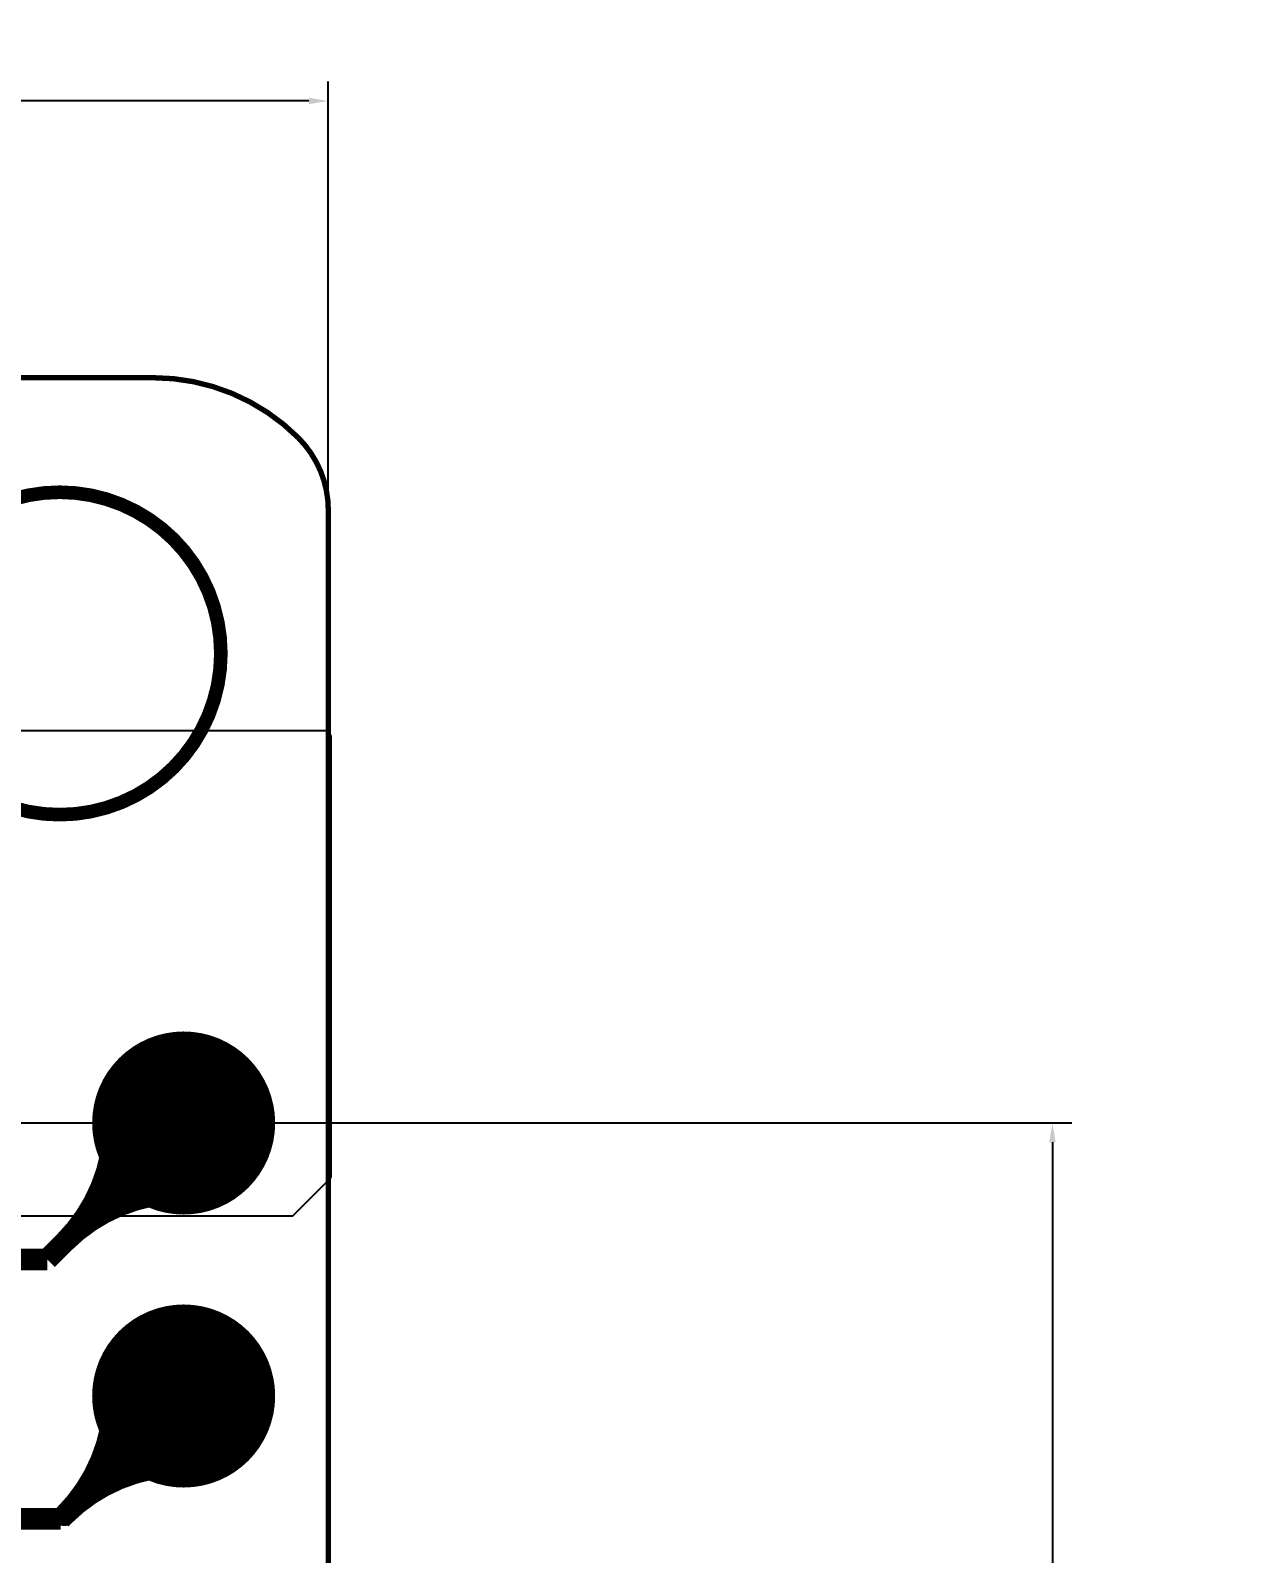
# Model space of a CAD drawing. Extents: x 56.2 to 141.8, y 48 to 96.4.
# Drawn here: x 130.6 to 141.82, y 82.28 to 96.45 of the extents above; entities that cross this region are included whole.
import ezdxf

# ---------------------------------------------------------------- set-up
doc = ezdxf.new("R2010")
doc.units = 0
doc.header["$MEASUREMENT"] = 0
doc.layers.get('0').update_dxf_attribs({"linetype": 'CONTINUOUS'})
doc.layers.get('Defpoints').update_dxf_attribs({"linetype": 'CONTINUOUS'})
for name, color, linetype in [('BOTTOMLAYER', 5, 'CONTINUOUS'), ('BOTTOMSOLDER', 6, 'CONTINUOUS'), ('KEEPOUTLAYER', 6, 'CONTINUOUS'), ('MULTILAYER', 9, 'CONTINUOUS'), ('TOPLAYER', 1, 'CONTINUOUS'), ('TOPSOLDER', 216, 'CONTINUOUS')]:
    doc.layers.add(name, color=color, linetype=linetype)
doc.dimstyles.get("Standard").update_dxf_attribs({"dimtxt": 1, "dimasz": 0.18, "dimexe": 0.18, "dimexo": 0.0625, "dimgap": 0.09, "dimtad": 0, "dimtih": 1, "dimtoh": 1, "dimzin": 0, "dimdsep": 46, "dimtxsty": 'Standard', "dimcen": 0.09, "dimclrd": 1, "dimclre": 1, "dimclrt": 3, "dimadec": 0, "dimazin": 0, "dimtfac": 1, "dimtofl": 0, "dimtmove": 0, "dimatfit": 3, "dimfxl": 1, "dimtolj": 1, "dimtzin": 0, "dimarcsym": 0})

# ---------------------------------------------------------------- blocks, each defined once
blk = doc.blocks.new('*D1')
at = {"color": 1, "linetype": 'Continuous', "lineweight": -2, "transparency": 16777216}
for p, q in [((129.552, 86.284), (140.294, 86.284)), ((140.114, 86.104), (140.114, 77.984)), ((140.114, 68.684), (140.114, 76.804)), ((129.552, 68.504), (140.294, 68.504))]:
    blk.add_line(p, q, dxfattribs=at)
at = {"color": 1, "linetype": 'Continuous', "transparency": 16777216}
for points in [[(140.084, 86.104), (140.144, 86.104), (140.114, 86.284)], [(140.084, 68.684), (140.144, 68.684), (140.114, 68.504)]]:
    blk.add_solid(points, dxfattribs=at)
at = {"layer": 'Defpoints', "color": 0, "linetype": 'Continuous', "transparency": 16777216}
for p in [(129.489, 86.284), (129.489, 68.504), (140.114, 68.504)]:
    blk.add_point(p, dxfattribs=at)
at = {"color": 3, "linetype": 'Continuous', "transparency": 16777216, "insert": (140.114, 77.394), "char_height": 1, "attachment_point": 5}
blk.add_mtext('\\A1;17.78', dxfattribs=at)
blk = doc.blocks.new('*D2')
at = {"color": 1, "linetype": 'Continuous', "lineweight": -2, "transparency": 16777216}
for p, q in [((68.072, 91.724), (68.072, 95.973)), ((133.375, 91.7), (133.375, 95.973)), ((68.252, 95.793), (98.717, 95.793)), ((133.195, 95.793), (102.73, 95.793))]:
    blk.add_line(p, q, dxfattribs=at)
at = {"color": 1, "linetype": 'Continuous', "transparency": 16777216}
for points in [[(68.252, 95.823), (68.252, 95.763), (68.072, 95.793)], [(133.195, 95.823), (133.195, 95.763), (133.375, 95.793)]]:
    blk.add_solid(points, dxfattribs=at)
at = {"layer": 'Defpoints', "color": 0, "linetype": 'Continuous', "transparency": 16777216}
for p in [(133.375, 95.793), (68.072, 91.661), (133.375, 91.638)]:
    blk.add_point(p, dxfattribs=at)
at = {"color": 3, "linetype": 'Continuous', "transparency": 16777216, "insert": (100.724, 95.793), "char_height": 1, "attachment_point": 5}
blk.add_mtext('\\A1;65.30', dxfattribs=at)

msp = doc.modelspace()

# ---------------------------------------------------------------- linework, layer by layer
at = {"layer": 'BOTTOMLAYER'}
for p, q in [((133.357963, 89.933437), (125.858796, 89.933437)), ((133.4008, 89.8906), (133.357963, 89.933437)), ((133.4008, 85.7758), (133.4008, 89.8906)), ((133.0452, 85.4202), (133.4008, 85.7758)), ((127.046827, 85.4202), (133.0452, 85.4202))]:
    msp.add_line(p, q, dxfattribs=at)
for points, const_width in [([(131.654199, 86.2838, 1), (132.404201, 86.2838, 1)], 0.749999), ([(131.329201, 86.2838, 1), (131.429201, 86.2838, 1)], 0.1), ([(131.329201, 86.2838, 1), (131.429201, 86.2838, 1)], 0.1), ([(131.329201, 86.2838, 1), (131.429201, 86.2838, 1)], 0.1), ([(131.329201, 86.2838, 1), (131.429201, 86.2838, 1)], 0.1), ([(131.329201, 86.2838, 1), (131.429201, 86.2838, 1)], 0.1), ([(131.329201, 86.2838, 1), (131.429201, 86.2838, 1)], 0.1), ([(131.329201, 86.2838, 1), (131.429201, 86.2838, 1)], 0.1), ([(131.329201, 86.2838, 1), (131.429201, 86.2838, 1)], 0.1), ([(131.329201, 86.2838, 1), (131.429201, 86.2838, 1)], 0.1), ([(131.329201, 86.2838, 1), (131.429201, 86.2838, 1)], 0.1), ([(131.329201, 86.2838, 1), (131.429201, 86.2838, 1)], 0.1), ([(131.329201, 86.2838, 1), (131.429201, 86.2838, 1)], 0.1), ([(131.329201, 86.2838, 1), (131.429201, 86.2838, 1)], 0.1), ([(131.329201, 86.2838, 1), (131.429201, 86.2838, 1)], 0.1), ([(131.529201, 86.2838, 1), (131.629201, 86.2838, 1)], 0.1), ([(131.529201, 86.2838, 1), (131.629201, 86.2838, 1)], 0.1), ([(131.529201, 86.2838, 1), (131.629201, 86.2838, 1)], 0.1), ([(131.529201, 86.2838, 1), (131.629201, 86.2838, 1)], 0.1), ([(131.529201, 86.2838, 1), (131.629201, 86.2838, 1)], 0.1), ([(131.529201, 86.2838, 1), (131.629201, 86.2838, 1)], 0.1), ([(131.529201, 86.2838, 1), (131.629201, 86.2838, 1)], 0.1), ([(131.529201, 86.2838, 1), (131.629201, 86.2838, 1)], 0.1), ([(131.529201, 86.2838, 1), (131.629201, 86.2838, 1)], 0.1), ([(131.529201, 86.2838, 1), (131.629201, 86.2838, 1)], 0.1), ([(131.529201, 86.2838, 1), (131.629201, 86.2838, 1)], 0.1), ([(131.529201, 86.2838, 1), (131.629201, 86.2838, 1)], 0.1), ([(131.529201, 86.2838, 1), (131.629201, 86.2838, 1)], 0.1), ([(131.529201, 86.2838, 1), (131.629201, 86.2838, 1)], 0.1), ([(131.9792, 85.833801, 1), (132.0792, 85.833801, 1)], 0.1), ([(131.9792, 85.833801, 1), (132.0792, 85.833801, 1)], 0.1), ([(131.9792, 85.833801, 1), (132.0792, 85.833801, 1)], 0.1), ([(131.9792, 85.833801, 1), (132.0792, 85.833801, 1)], 0.1), ([(131.9792, 85.833801, 1), (132.0792, 85.833801, 1)], 0.1), ([(131.9792, 85.833801, 1), (132.0792, 85.833801, 1)], 0.1), ([(131.9792, 85.833801, 1), (132.0792, 85.833801, 1)], 0.1), ([(131.9792, 85.833801, 1), (132.0792, 85.833801, 1)], 0.1), ([(131.9792, 85.833801, 1), (132.0792, 85.833801, 1)], 0.1), ([(131.9792, 85.833801, 1), (132.0792, 85.833801, 1)], 0.1), ([(131.9792, 85.833801, 1), (132.0792, 85.833801, 1)], 0.1), ([(131.9792, 85.833801, 1), (132.0792, 85.833801, 1)], 0.1), ([(131.9792, 85.833801, 1), (132.0792, 85.833801, 1)], 0.1), ([(131.9792, 85.833801, 1), (132.0792, 85.833801, 1)], 0.1), ([(131.9792, 85.633801, 1), (132.0792, 85.633801, 1)], 0.1), ([(131.9792, 85.633801, 1), (132.0792, 85.633801, 1)], 0.1), ([(131.9792, 85.633801, 1), (132.0792, 85.633801, 1)], 0.1), ([(131.9792, 85.633801, 1), (132.0792, 85.633801, 1)], 0.1), ([(131.9792, 85.633801, 1), (132.0792, 85.633801, 1)], 0.1), ([(131.9792, 85.633801, 1), (132.0792, 85.633801, 1)], 0.1), ([(131.9792, 85.633801, 1), (132.0792, 85.633801, 1)], 0.1), ([(131.9792, 85.633801, 1), (132.0792, 85.633801, 1)], 0.1), ([(131.9792, 85.633801, 1), (132.0792, 85.633801, 1)], 0.1), ([(131.9792, 85.633801, 1), (132.0792, 85.633801, 1)], 0.1), ([(131.9792, 85.633801, 1), (132.0792, 85.633801, 1)], 0.1), ([(131.9792, 85.633801, 1), (132.0792, 85.633801, 1)], 0.1), ([(131.9792, 85.633801, 1), (132.0792, 85.633801, 1)], 0.1), ([(131.9792, 85.633801, 1), (132.0792, 85.633801, 1)], 0.1), ([(131.211003, 85.515605, 1), (131.311002, 85.515605, 1)], 0.1), ([(131.211003, 85.515605, 1), (131.311002, 85.515605, 1)], 0.1), ([(131.211003, 85.515605, 1), (131.311002, 85.515605, 1)], 0.1), ([(131.211003, 85.515605, 1), (131.311002, 85.515605, 1)], 0.1), ([(131.211003, 85.515605, 1), (131.311002, 85.515605, 1)], 0.1), ([(131.211003, 85.515605, 1), (131.311002, 85.515605, 1)], 0.1), ([(131.211003, 85.515605, 1), (131.311002, 85.515605, 1)], 0.1), ([(131.211003, 85.515605, 1), (131.311002, 85.515605, 1)], 0.1), ([(131.211003, 85.515605, 1), (131.311002, 85.515605, 1)], 0.1), ([(131.211003, 85.515605, 1), (131.311002, 85.515605, 1)], 0.1), ([(131.211003, 85.515605, 1), (131.311002, 85.515605, 1)], 0.1), ([(131.211003, 85.515605, 1), (131.311002, 85.515605, 1)], 0.1), ([(131.211003, 85.515605, 1), (131.311002, 85.515605, 1)], 0.1), ([(131.211003, 85.515605, 1), (131.311002, 85.515605, 1)], 0.1), ([(131.211005, 85.515602, 1), (131.311005, 85.515602, 1)], 0.1), ([(131.211005, 85.515602, 1), (131.311005, 85.515602, 1)], 0.1), ([(131.211005, 85.515602, 1), (131.311005, 85.515602, 1)], 0.1), ([(131.211005, 85.515602, 1), (131.311005, 85.515602, 1)], 0.1), ([(131.211005, 85.515602, 1), (131.311005, 85.515602, 1)], 0.1), ([(131.211005, 85.515602, 1), (131.311005, 85.515602, 1)], 0.1), ([(131.211005, 85.515602, 1), (131.311005, 85.515602, 1)], 0.1), ([(131.211005, 85.515602, 1), (131.311005, 85.515602, 1)], 0.1), ([(131.211005, 85.515602, 1), (131.311005, 85.515602, 1)], 0.1), ([(131.211005, 85.515602, 1), (131.311005, 85.515602, 1)], 0.1), ([(131.211005, 85.515602, 1), (131.311005, 85.515602, 1)], 0.1), ([(131.211005, 85.515602, 1), (131.311005, 85.515602, 1)], 0.1), ([(131.211005, 85.515602, 1), (131.311005, 85.515602, 1)], 0.1), ([(131.211005, 85.515602, 1), (131.311005, 85.515602, 1)], 0.1), ([(130.869583, 85.174183, 1), (130.969583, 85.174183, 1)], 0.1), ([(130.869583, 85.174183, 1), (130.969583, 85.174183, 1)], 0.1), ([(130.869583, 85.174183, 1), (130.969583, 85.174183, 1)], 0.1), ([(130.869583, 85.174183, 1), (130.969583, 85.174183, 1)], 0.1), ([(130.869583, 85.174183, 1), (130.969583, 85.174183, 1)], 0.1), ([(130.869583, 85.174183, 1), (130.969583, 85.174183, 1)], 0.1), ([(130.869583, 85.174183, 1), (130.969583, 85.174183, 1)], 0.1), ([(130.869583, 85.174183, 1), (130.969583, 85.174183, 1)], 0.1), ([(130.869583, 85.174183, 1), (130.969583, 85.174183, 1)], 0.1), ([(130.869583, 85.174183, 1), (130.969583, 85.174183, 1)], 0.1), ([(130.869583, 85.174183, 1), (130.969583, 85.174183, 1)], 0.1), ([(130.869583, 85.174183, 1), (130.969583, 85.174183, 1)], 0.1), ([(130.869583, 85.174183, 1), (130.969583, 85.174183, 1)], 0.1), ([(130.869583, 85.174183, 1), (130.969583, 85.174183, 1)], 0.1), ([(130.869583, 85.174183, 1), (130.969583, 85.174183, 1)], 0.1), ([(130.869583, 85.174183, 1), (130.969583, 85.174183, 1)], 0.1), ([(130.869583, 85.174183, 1), (130.969583, 85.174183, 1)], 0.1), ([(130.869583, 85.174183, 1), (130.969583, 85.174183, 1)], 0.1), ([(130.869583, 85.174183, 1), (130.969583, 85.174183, 1)], 0.1), ([(130.869583, 85.174183, 1), (130.969583, 85.174183, 1)], 0.1), ([(130.869583, 85.174183, 1), (130.969583, 85.174183, 1)], 0.1), ([(130.869583, 85.174183, 1), (130.969583, 85.174183, 1)], 0.1), ([(130.869583, 85.174183, 1), (130.969583, 85.174183, 1)], 0.1), ([(130.869583, 85.174183, 1), (130.969583, 85.174183, 1)], 0.1), ([(130.869583, 85.174183, 1), (130.969583, 85.174183, 1)], 0.1), ([(130.869583, 85.174183, 1), (130.969583, 85.174183, 1)], 0.1), ([(130.869583, 85.174183, 1), (130.969583, 85.174183, 1)], 0.1), ([(130.869583, 85.174183, 1), (130.969583, 85.174183, 1)], 0.1), ([(131.654199, 83.7438, 1), (132.404201, 83.7438, 1)], 0.749999), ([(131.329201, 83.7438, 1), (131.429201, 83.7438, 1)], 0.1), ([(131.329201, 83.7438, 1), (131.429201, 83.7438, 1)], 0.1), ([(131.329201, 83.7438, 1), (131.429201, 83.7438, 1)], 0.1), ([(131.329201, 83.7438, 1), (131.429201, 83.7438, 1)], 0.1), ([(131.329201, 83.7438, 1), (131.429201, 83.7438, 1)], 0.1), ([(131.329201, 83.7438, 1), (131.429201, 83.7438, 1)], 0.1), ([(131.329201, 83.7438, 1), (131.429201, 83.7438, 1)], 0.1), ([(131.329201, 83.7438, 1), (131.429201, 83.7438, 1)], 0.1), ([(131.329201, 83.7438, 1), (131.429201, 83.7438, 1)], 0.1), ([(131.329201, 83.7438, 1), (131.429201, 83.7438, 1)], 0.1), ([(131.329201, 83.7438, 1), (131.429201, 83.7438, 1)], 0.1), ([(131.329201, 83.7438, 1), (131.429201, 83.7438, 1)], 0.1), ([(131.329201, 83.7438, 1), (131.429201, 83.7438, 1)], 0.1), ([(131.329201, 83.7438, 1), (131.429201, 83.7438, 1)], 0.1), ([(131.529201, 83.7438, 1), (131.629201, 83.7438, 1)], 0.1), ([(131.529201, 83.7438, 1), (131.629201, 83.7438, 1)], 0.1), ([(131.529201, 83.7438, 1), (131.629201, 83.7438, 1)], 0.1), ([(131.529201, 83.7438, 1), (131.629201, 83.7438, 1)], 0.1), ([(131.529201, 83.7438, 1), (131.629201, 83.7438, 1)], 0.1), ([(131.529201, 83.7438, 1), (131.629201, 83.7438, 1)], 0.1), ([(131.529201, 83.7438, 1), (131.629201, 83.7438, 1)], 0.1), ([(131.529201, 83.7438, 1), (131.629201, 83.7438, 1)], 0.1), ([(131.529201, 83.7438, 1), (131.629201, 83.7438, 1)], 0.1), ([(131.529201, 83.7438, 1), (131.629201, 83.7438, 1)], 0.1), ([(131.529201, 83.7438, 1), (131.629201, 83.7438, 1)], 0.1), ([(131.529201, 83.7438, 1), (131.629201, 83.7438, 1)], 0.1), ([(131.529201, 83.7438, 1), (131.629201, 83.7438, 1)], 0.1), ([(131.529201, 83.7438, 1), (131.629201, 83.7438, 1)], 0.1), ([(131.9792, 83.293801, 1), (132.0792, 83.293801, 1)], 0.1), ([(131.9792, 83.293801, 1), (132.0792, 83.293801, 1)], 0.1), ([(131.9792, 83.293801, 1), (132.0792, 83.293801, 1)], 0.1), ([(131.9792, 83.293801, 1), (132.0792, 83.293801, 1)], 0.1), ([(131.9792, 83.293801, 1), (132.0792, 83.293801, 1)], 0.1), ([(131.9792, 83.293801, 1), (132.0792, 83.293801, 1)], 0.1), ([(131.9792, 83.293801, 1), (132.0792, 83.293801, 1)], 0.1), ([(131.9792, 83.293801, 1), (132.0792, 83.293801, 1)], 0.1), ([(131.9792, 83.293801, 1), (132.0792, 83.293801, 1)], 0.1), ([(131.9792, 83.293801, 1), (132.0792, 83.293801, 1)], 0.1), ([(131.9792, 83.293801, 1), (132.0792, 83.293801, 1)], 0.1), ([(131.9792, 83.293801, 1), (132.0792, 83.293801, 1)], 0.1), ([(131.9792, 83.293801, 1), (132.0792, 83.293801, 1)], 0.1), ([(131.9792, 83.293801, 1), (132.0792, 83.293801, 1)], 0.1), ([(131.9792, 83.093801, 1), (132.0792, 83.093801, 1)], 0.1), ([(131.9792, 83.093801, 1), (132.0792, 83.093801, 1)], 0.1), ([(131.9792, 83.093801, 1), (132.0792, 83.093801, 1)], 0.1), ([(131.9792, 83.093801, 1), (132.0792, 83.093801, 1)], 0.1), ([(131.9792, 83.093801, 1), (132.0792, 83.093801, 1)], 0.1), ([(131.9792, 83.093801, 1), (132.0792, 83.093801, 1)], 0.1), ([(131.9792, 83.093801, 1), (132.0792, 83.093801, 1)], 0.1), ([(131.9792, 83.093801, 1), (132.0792, 83.093801, 1)], 0.1), ([(131.9792, 83.093801, 1), (132.0792, 83.093801, 1)], 0.1), ([(131.9792, 83.093801, 1), (132.0792, 83.093801, 1)], 0.1), ([(131.9792, 83.093801, 1), (132.0792, 83.093801, 1)], 0.1), ([(131.9792, 83.093801, 1), (132.0792, 83.093801, 1)], 0.1), ([(131.9792, 83.093801, 1), (132.0792, 83.093801, 1)], 0.1), ([(131.9792, 83.093801, 1), (132.0792, 83.093801, 1)], 0.1), ([(131.211003, 82.975605, 1), (131.311002, 82.975605, 1)], 0.1), ([(131.211003, 82.975605, 1), (131.311002, 82.975605, 1)], 0.1), ([(131.211003, 82.975605, 1), (131.311002, 82.975605, 1)], 0.1), ([(131.211003, 82.975605, 1), (131.311002, 82.975605, 1)], 0.1), ([(131.211003, 82.975605, 1), (131.311002, 82.975605, 1)], 0.1), ([(131.211003, 82.975605, 1), (131.311002, 82.975605, 1)], 0.1), ([(131.211003, 82.975605, 1), (131.311002, 82.975605, 1)], 0.1), ([(131.211003, 82.975605, 1), (131.311002, 82.975605, 1)], 0.1), ([(131.211003, 82.975605, 1), (131.311002, 82.975605, 1)], 0.1), ([(131.211003, 82.975605, 1), (131.311002, 82.975605, 1)], 0.1), ([(131.211003, 82.975605, 1), (131.311002, 82.975605, 1)], 0.1), ([(131.211003, 82.975605, 1), (131.311002, 82.975605, 1)], 0.1), ([(131.211003, 82.975605, 1), (131.311002, 82.975605, 1)], 0.1), ([(131.211003, 82.975605, 1), (131.311002, 82.975605, 1)], 0.1), ([(131.211005, 82.975602, 1), (131.311005, 82.975602, 1)], 0.1), ([(131.211005, 82.975602, 1), (131.311005, 82.975602, 1)], 0.1), ([(131.211005, 82.975602, 1), (131.311005, 82.975602, 1)], 0.1), ([(131.211005, 82.975602, 1), (131.311005, 82.975602, 1)], 0.1), ([(131.211005, 82.975602, 1), (131.311005, 82.975602, 1)], 0.1), ([(131.211005, 82.975602, 1), (131.311005, 82.975602, 1)], 0.1), ([(131.211005, 82.975602, 1), (131.311005, 82.975602, 1)], 0.1), ([(131.211005, 82.975602, 1), (131.311005, 82.975602, 1)], 0.1), ([(131.211005, 82.975602, 1), (131.311005, 82.975602, 1)], 0.1), ([(131.211005, 82.975602, 1), (131.311005, 82.975602, 1)], 0.1), ([(131.211005, 82.975602, 1), (131.311005, 82.975602, 1)], 0.1), ([(131.211005, 82.975602, 1), (131.311005, 82.975602, 1)], 0.1), ([(131.211005, 82.975602, 1), (131.311005, 82.975602, 1)], 0.1), ([(131.211005, 82.975602, 1), (131.311005, 82.975602, 1)], 0.1), ([(130.869583, 82.634183, 1), (130.969583, 82.634183, 1)], 0.1), ([(130.869583, 82.634183, 1), (130.969583, 82.634183, 1)], 0.1), ([(130.869583, 82.634183, 1), (130.969583, 82.634183, 1)], 0.1), ([(130.869583, 82.634183, 1), (130.969583, 82.634183, 1)], 0.1), ([(130.869583, 82.634183, 1), (130.969583, 82.634183, 1)], 0.1), ([(130.869583, 82.634183, 1), (130.969583, 82.634183, 1)], 0.1), ([(130.869583, 82.634183, 1), (130.969583, 82.634183, 1)], 0.1), ([(130.869583, 82.634183, 1), (130.969583, 82.634183, 1)], 0.1), ([(130.869583, 82.634183, 1), (130.969583, 82.634183, 1)], 0.1), ([(130.869583, 82.634183, 1), (130.969583, 82.634183, 1)], 0.1), ([(130.869583, 82.634183, 1), (130.969583, 82.634183, 1)], 0.1), ([(130.869583, 82.634183, 1), (130.969583, 82.634183, 1)], 0.1), ([(130.869583, 82.634183, 1), (130.969583, 82.634183, 1)], 0.1), ([(130.869583, 82.634183, 1), (130.969583, 82.634183, 1)], 0.1), ([(130.869583, 82.634183, 1), (130.969583, 82.634183, 1)], 0.1), ([(130.869583, 82.634183, 1), (130.969583, 82.634183, 1)], 0.1), ([(130.869583, 82.634183, 1), (130.969583, 82.634183, 1)], 0.1), ([(130.869583, 82.634183, 1), (130.969583, 82.634183, 1)], 0.1), ([(130.869583, 82.634183, 1), (130.969583, 82.634183, 1)], 0.1), ([(130.869583, 82.634183, 1), (130.969583, 82.634183, 1)], 0.1), ([(130.869583, 82.634183, 1), (130.969583, 82.634183, 1)], 0.1), ([(130.869583, 82.634183, 1), (130.969583, 82.634183, 1)], 0.1), ([(130.869583, 82.634183, 1), (130.969583, 82.634183, 1)], 0.1), ([(130.869583, 82.634183, 1), (130.969583, 82.634183, 1)], 0.1), ([(130.869583, 82.634183, 1), (130.969583, 82.634183, 1)], 0.1), ([(130.869583, 82.634183, 1), (130.969583, 82.634183, 1)], 0.1), ([(130.869583, 82.634183, 1), (130.969583, 82.634183, 1)], 0.1), ([(130.869583, 82.634183, 1), (130.969583, 82.634183, 1)], 0.1)]:
    msp.add_lwpolyline(points, format="xyb", close=True, dxfattribs=dict(at, const_width=const_width))
at = {"layer": 'BOTTOMLAYER', "const_width": 0.2}
for points in [[(130.7592, 85.0138), (132.0292, 86.2838)], [(127.0762, 85.0138), (130.7592, 85.0138)], [(130.8862, 82.6008), (132.0292, 83.7438)], [(128.2446, 82.6008), (130.8862, 82.6008)]]:
    msp.add_lwpolyline(points, dxfattribs=at)
for points in [[(131.379201, 86.2838, -0.198912), (130.919583, 85.174183)], [(131.379201, 86.2838, -0.198912), (130.919583, 85.174183)], [(131.379201, 86.2838, -0.198912), (130.919583, 85.174183)], [(131.379201, 86.2838, -0.198912), (130.919583, 85.174183)], [(131.379201, 86.2838, -0.198912), (130.919583, 85.174183)], [(131.379201, 86.2838, -0.198912), (130.919583, 85.174183)], [(131.379201, 86.2838, -0.198912), (130.919583, 85.174183)], [(131.379201, 86.2838, -0.198912), (130.919583, 85.174183)], [(131.379201, 86.2838, -0.198912), (130.919583, 85.174183)], [(131.379201, 86.2838, -0.198912), (130.919583, 85.174183)], [(131.379201, 86.2838, -0.198912), (130.919583, 85.174183)], [(131.379201, 86.2838, -0.198912), (130.919583, 85.174183)], [(131.379201, 86.2838, -0.198912), (130.919583, 85.174183)], [(131.379201, 86.2838, -0.198912), (130.919583, 85.174183)], [(131.579201, 86.2838, -0.198912), (131.261002, 85.515605)], [(131.579201, 86.2838, -0.198912), (131.261002, 85.515605)], [(131.579201, 86.2838, -0.198912), (131.261002, 85.515605)], [(131.579201, 86.2838, -0.198912), (131.261002, 85.515605)], [(131.579201, 86.2838, -0.198912), (131.261002, 85.515605)], [(131.579201, 86.2838, -0.198912), (131.261002, 85.515605)], [(131.579201, 86.2838, -0.198912), (131.261002, 85.515605)], [(131.579201, 86.2838, -0.198912), (131.261002, 85.515605)], [(131.579201, 86.2838, -0.198912), (131.261002, 85.515605)], [(131.579201, 86.2838, -0.198912), (131.261002, 85.515605)], [(131.579201, 86.2838, -0.198912), (131.261002, 85.515605)], [(131.579201, 86.2838, -0.198912), (131.261002, 85.515605)], [(131.579201, 86.2838, -0.198912), (131.261002, 85.515605)], [(131.579201, 86.2838, -0.198912), (131.261002, 85.515605)], [(131.261005, 85.515602, -0.198912), (132.0292, 85.833801)], [(131.261005, 85.515602, -0.198912), (132.0292, 85.833801)], [(131.261005, 85.515602, -0.198912), (132.0292, 85.833801)], [(131.261005, 85.515602, -0.198912), (132.0292, 85.833801)], [(131.261005, 85.515602, -0.198912), (132.0292, 85.833801)], [(131.261005, 85.515602, -0.198912), (132.0292, 85.833801)], [(131.261005, 85.515602, -0.198912), (132.0292, 85.833801)], [(131.261005, 85.515602, -0.198912), (132.0292, 85.833801)], [(131.261005, 85.515602, -0.198912), (132.0292, 85.833801)], [(131.261005, 85.515602, -0.198912), (132.0292, 85.833801)], [(131.261005, 85.515602, -0.198912), (132.0292, 85.833801)], [(131.261005, 85.515602, -0.198912), (132.0292, 85.833801)], [(131.261005, 85.515602, -0.198912), (132.0292, 85.833801)], [(131.261005, 85.515602, -0.198912), (132.0292, 85.833801)], [(130.919583, 85.174183, -0.198912), (132.0292, 85.633801)], [(130.919583, 85.174183, -0.198912), (132.0292, 85.633801)], [(130.919583, 85.174183, -0.198912), (132.0292, 85.633801)], [(130.919583, 85.174183, -0.198912), (132.0292, 85.633801)], [(130.919583, 85.174183, -0.198912), (132.0292, 85.633801)], [(130.919583, 85.174183, -0.198912), (132.0292, 85.633801)], [(130.919583, 85.174183, -0.198912), (132.0292, 85.633801)], [(130.919583, 85.174183, -0.198912), (132.0292, 85.633801)], [(130.919583, 85.174183, -0.198912), (132.0292, 85.633801)], [(130.919583, 85.174183, -0.198912), (132.0292, 85.633801)], [(130.919583, 85.174183, -0.198912), (132.0292, 85.633801)], [(130.919583, 85.174183, -0.198912), (132.0292, 85.633801)], [(130.919583, 85.174183, -0.198912), (132.0292, 85.633801)], [(130.919583, 85.174183, -0.198912), (132.0292, 85.633801)], [(131.379201, 83.7438, -0.198912), (130.919583, 82.634183)], [(131.379201, 83.7438, -0.198912), (130.919583, 82.634183)], [(131.379201, 83.7438, -0.198912), (130.919583, 82.634183)], [(131.379201, 83.7438, -0.198912), (130.919583, 82.634183)], [(131.379201, 83.7438, -0.198912), (130.919583, 82.634183)], [(131.379201, 83.7438, -0.198912), (130.919583, 82.634183)], [(131.379201, 83.7438, -0.198912), (130.919583, 82.634183)], [(131.379201, 83.7438, -0.198912), (130.919583, 82.634183)], [(131.379201, 83.7438, -0.198912), (130.919583, 82.634183)], [(131.379201, 83.7438, -0.198912), (130.919583, 82.634183)], [(131.379201, 83.7438, -0.198912), (130.919583, 82.634183)], [(131.379201, 83.7438, -0.198912), (130.919583, 82.634183)], [(131.379201, 83.7438, -0.198912), (130.919583, 82.634183)], [(131.379201, 83.7438, -0.198912), (130.919583, 82.634183)], [(131.579201, 83.7438, -0.198912), (131.261002, 82.975605)], [(131.579201, 83.7438, -0.198912), (131.261002, 82.975605)], [(131.579201, 83.7438, -0.198912), (131.261002, 82.975605)], [(131.579201, 83.7438, -0.198912), (131.261002, 82.975605)], [(131.579201, 83.7438, -0.198912), (131.261002, 82.975605)], [(131.579201, 83.7438, -0.198912), (131.261002, 82.975605)], [(131.579201, 83.7438, -0.198912), (131.261002, 82.975605)], [(131.579201, 83.7438, -0.198912), (131.261002, 82.975605)], [(131.579201, 83.7438, -0.198912), (131.261002, 82.975605)], [(131.579201, 83.7438, -0.198912), (131.261002, 82.975605)], [(131.579201, 83.7438, -0.198912), (131.261002, 82.975605)], [(131.579201, 83.7438, -0.198912), (131.261002, 82.975605)], [(131.579201, 83.7438, -0.198912), (131.261002, 82.975605)], [(131.579201, 83.7438, -0.198912), (131.261002, 82.975605)], [(131.261005, 82.975602, -0.198912), (132.0292, 83.293801)], [(131.261005, 82.975602, -0.198912), (132.0292, 83.293801)], [(131.261005, 82.975602, -0.198912), (132.0292, 83.293801)], [(131.261005, 82.975602, -0.198912), (132.0292, 83.293801)], [(131.261005, 82.975602, -0.198912), (132.0292, 83.293801)], [(131.261005, 82.975602, -0.198912), (132.0292, 83.293801)], [(131.261005, 82.975602, -0.198912), (132.0292, 83.293801)], [(131.261005, 82.975602, -0.198912), (132.0292, 83.293801)], [(131.261005, 82.975602, -0.198912), (132.0292, 83.293801)], [(131.261005, 82.975602, -0.198912), (132.0292, 83.293801)], [(131.261005, 82.975602, -0.198912), (132.0292, 83.293801)], [(131.261005, 82.975602, -0.198912), (132.0292, 83.293801)], [(131.261005, 82.975602, -0.198912), (132.0292, 83.293801)], [(131.261005, 82.975602, -0.198912), (132.0292, 83.293801)], [(130.919583, 82.634183, -0.198912), (132.0292, 83.093801)], [(130.919583, 82.634183, -0.198912), (132.0292, 83.093801)], [(130.919583, 82.634183, -0.198912), (132.0292, 83.093801)], [(130.919583, 82.634183, -0.198912), (132.0292, 83.093801)], [(130.919583, 82.634183, -0.198912), (132.0292, 83.093801)], [(130.919583, 82.634183, -0.198912), (132.0292, 83.093801)], [(130.919583, 82.634183, -0.198912), (132.0292, 83.093801)], [(130.919583, 82.634183, -0.198912), (132.0292, 83.093801)], [(130.919583, 82.634183, -0.198912), (132.0292, 83.093801)], [(130.919583, 82.634183, -0.198912), (132.0292, 83.093801)], [(130.919583, 82.634183, -0.198912), (132.0292, 83.093801)], [(130.919583, 82.634183, -0.198912), (132.0292, 83.093801)], [(130.919583, 82.634183, -0.198912), (132.0292, 83.093801)], [(130.919583, 82.634183, -0.198912), (132.0292, 83.093801)]]:
    msp.add_lwpolyline(points, format="xyb", dxfattribs=at)
at = {"layer": 'BOTTOMSOLDER', "const_width": 0.851598}
for points in [[(131.603399, 86.2838, 1), (132.455001, 86.2838, 1)], [(131.603399, 83.7438, 1), (132.455001, 83.7438, 1)]]:
    msp.add_lwpolyline(points, format="xyb", close=True, dxfattribs=at)
at = {"layer": 'KEEPOUTLAYER'}
for points, const_width in [([(69.9516, 93.218), (131.318, 93.218)], 0.05), ([(131.318, 93.218), (131.746937, 93.218)], 0.05), ([(131.318, 93.218), (131.400052, 93.218)], 0.0254), ([(133.3754, 91.3892), (133.3754, 91.98467)], 0.05), ([(133.3754, 91.3892), (133.3754, 91.637785)], 0.0254), ([(133.3754, 49.708857), (133.3754, 91.3892)], 0.05)]:
    msp.add_lwpolyline(points, dxfattribs=dict(at, const_width=const_width))
at = {"layer": 'KEEPOUTLAYER', "const_width": 0.05}
for points in [[(131.746937, 93.218, -0.198912), (133.096, 92.6592)], [(133.096, 92.6592, -0.198912), (133.3754, 91.98467)]]:
    msp.add_lwpolyline(points, format="xyb", dxfattribs=at)
at = {"layer": 'KEEPOUTLAYER'}
for points, const_width in [([(131.734438, 93.218, 1), (131.759437, 93.218, 1)], 0.024999), ([(133.083501, 92.6592, 1), (133.108499, 92.6592, 1)], 0.024999), ([(133.083501, 92.6592, 1), (133.108499, 92.6592, 1)], 0.024999), ([(132.375399, 90.6526, 1), (129.3754, 90.6526, 1)], 0.127), ([(133.362901, 91.98467, 1), (133.387899, 91.98467, 1)], 0.024999), ([(132.343649, 90.6526, 1), (132.407149, 90.6526, 1)], 0.0635)]:
    msp.add_lwpolyline(points, format="xyb", close=True, dxfattribs=dict(at, const_width=const_width))
at = {"layer": 'MULTILAYER', "const_width": 0.749999}
for points in [[(131.654199, 86.2838, 1), (132.404201, 86.2838, 1)], [(131.654199, 83.7438, 1), (132.404201, 83.7438, 1)]]:
    msp.add_lwpolyline(points, format="xyb", close=True, dxfattribs=at)
at = {"layer": 'TOPLAYER', "const_width": 0.749999}
for points in [[(131.654199, 86.2838, 1), (132.404201, 86.2838, 1)], [(131.654199, 83.7438, 1), (132.404201, 83.7438, 1)]]:
    msp.add_lwpolyline(points, format="xyb", close=True, dxfattribs=at)
at = {"layer": 'TOPSOLDER', "const_width": 0.851598}
for points in [[(131.603399, 86.2838, 1), (132.455001, 86.2838, 1)], [(131.603399, 83.7438, 1), (132.455001, 83.7438, 1)]]:
    msp.add_lwpolyline(points, format="xyb", close=True, dxfattribs=at)

# ---------------------------------------------------------------- dimensions: what is measured, and where the dimension line sits
at = {"linetype": 'Continuous'}
dim = msp.add_linear_dim(base=(133.3754, 95.792675), p1=(68.072, 91.661206), p2=(133.3754, 91.637785), dimstyle='Standard', dxfattribs=at)
dim.commit()
dim.dimension.update_dxf_attribs({"geometry": '*D2', "text_midpoint": (100.7237, 95.792675)})
dim = msp.add_linear_dim(base=(140.113878, 68.503803), p1=(129.4892, 86.2838), p2=(129.4892, 68.503803), angle=90, dimstyle='Standard', dxfattribs=at)
dim.commit()
dim.dimension.update_dxf_attribs({"geometry": '*D1', "text_midpoint": (140.113878, 77.393802)})

doc.saveas('drawing.dxf')
